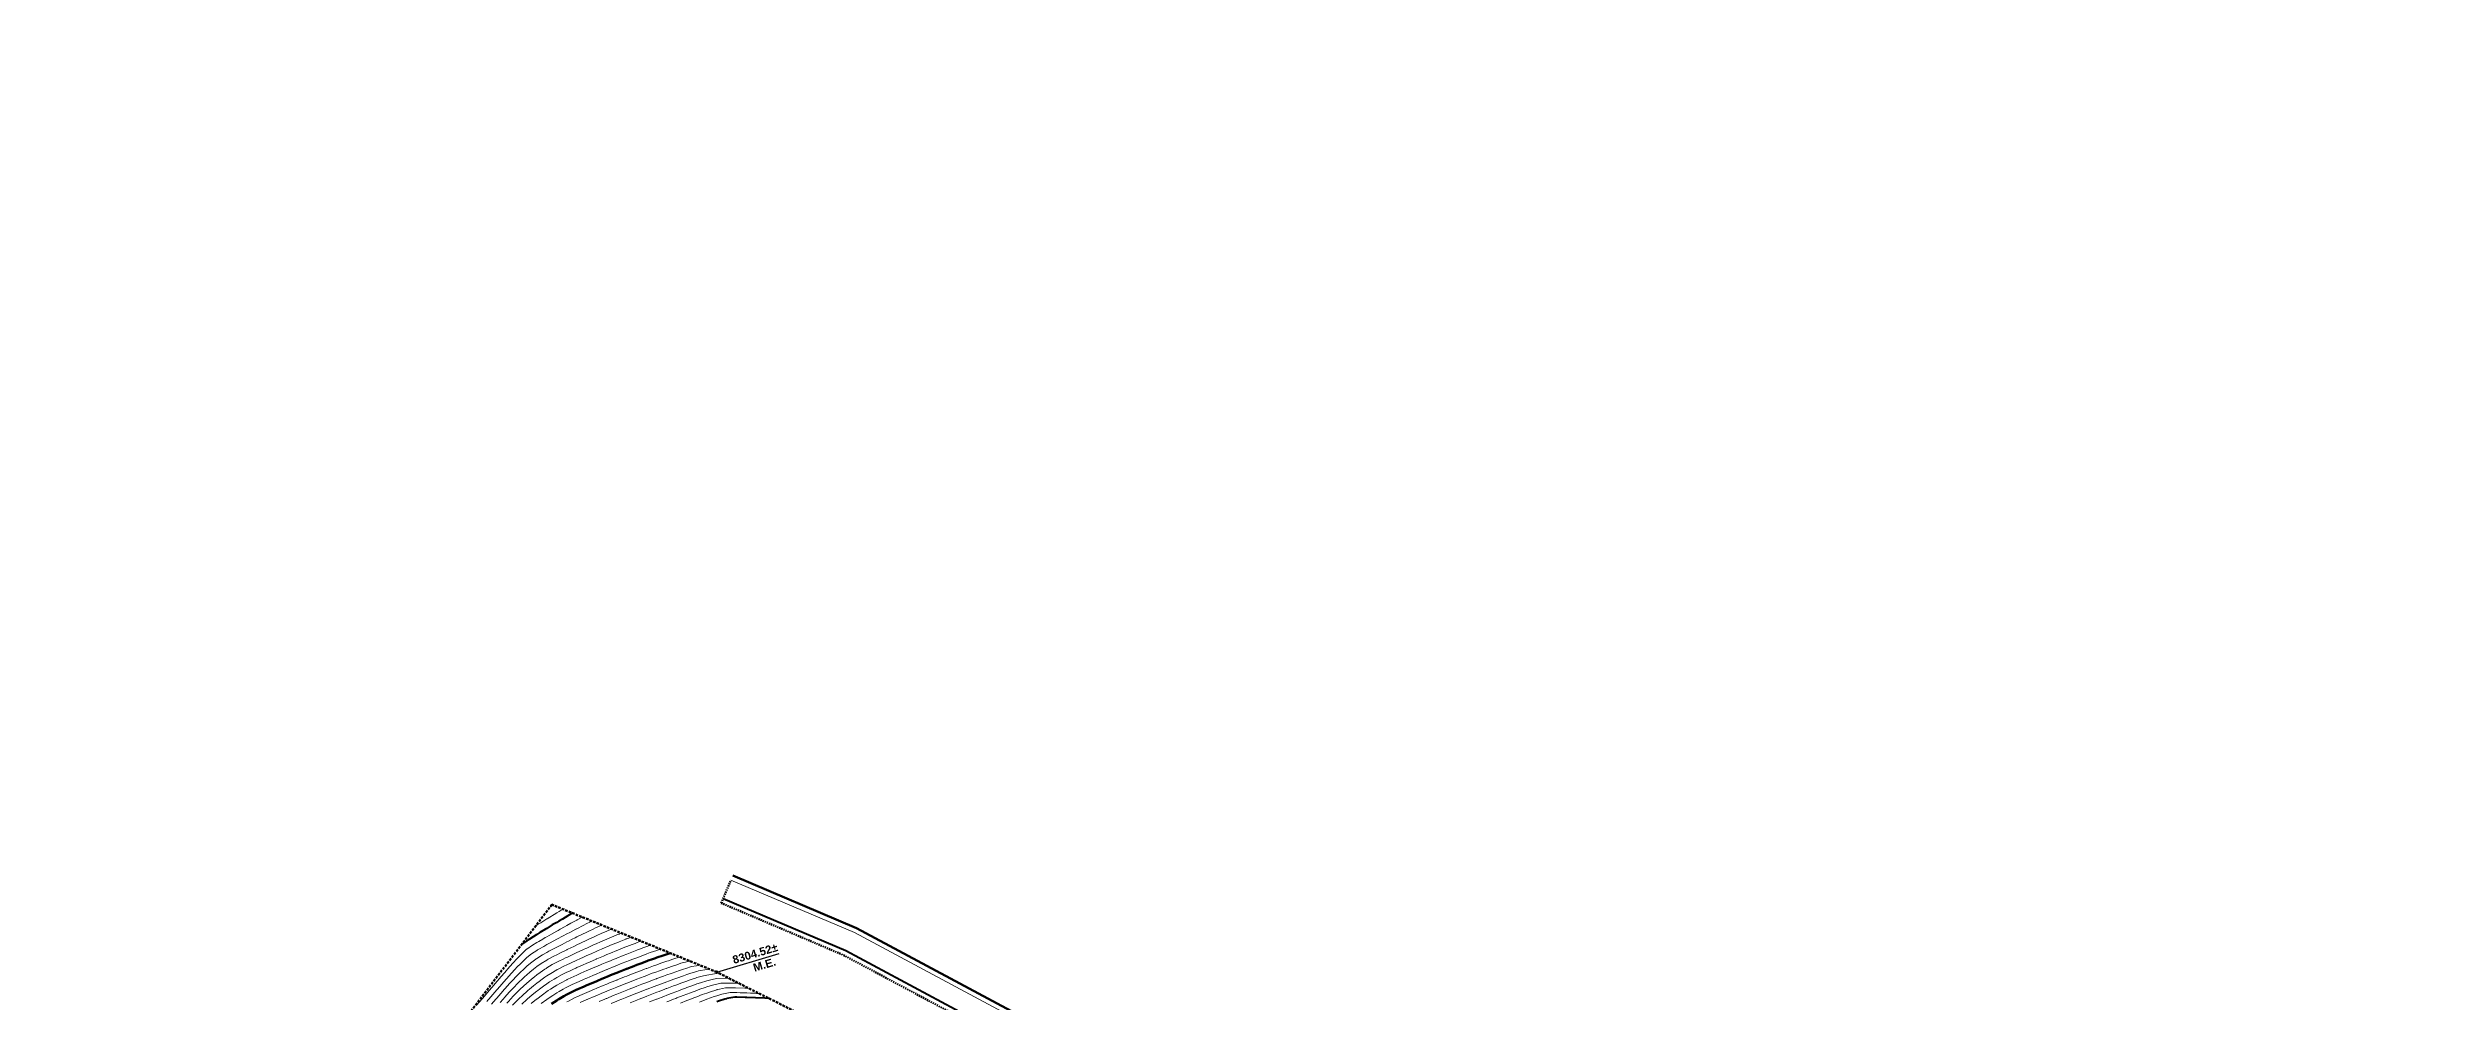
# Model space of a CAD drawing. Extents: x 2799052 to 2815686, y 1319509 to 1336143.
# Drawn here: x 2807361 to 2807598.7, y 1327882.4 to 1327977.8 of the extents above; entities that cross this region are included whole.
import ezdxf

# ---------------------------------------------------------------- set-up
doc = ezdxf.new("R2010")
doc.units = 0
doc.header["$LTSCALE"] = 0.5
doc.header["$MEASUREMENT"] = 0
doc.linetypes.add('DASHED', pattern=[0.75, 0.5, -0.25])
doc.linetypes.add('HIDDEN', pattern=[0.375, 0.25, -0.125])
for name, color, linetype, lineweight in [('C-Demo-Saww-Cutt', 4, 'HIDDEN', 70), ('C-PRKG-Curb-Back', 6, 'Continuous', 60), ('C-PRKG-Curb-Face', 11, 'Continuous', 20), ('C-PRKG-Curb-Gutt', 5, 'Continuous', 40), ('C-TOPO-BDRY', 5, 'DASHED', 70), ('C-Topo-Cont-10th', 8, 'Continuous', 13), ('C-TOPO-CONT-1FT', 7, 'Continuous', 40), ('C-TOPO-CONT-5FT', 6, 'Continuous', 70), ('C-TOPO-SPOT', 2, 'Continuous', 25)]:
    doc.layers.add(name, color=color, linetype=linetype, lineweight=lineweight)
doc.layers.add('C-Road-Asph-Hach-Bdry', color=64, linetype='Continuous', lineweight=25, plot=False)
doc.layers.add('C-TOPO-USER', color=40, linetype='Continuous')
doc.styles.add('Swiss 721 BT', font='swissb.ttf', dxfattribs={"height": 2})

msp = doc.modelspace()

# ---------------------------------------------------------------- linework, layer by layer
at = {"color": 0, "linetype": 'ByBlock'}
for start, end in [(157.1377, 337.1377), (337.1377, 157.1377)]:
    msp.add_arc((2807427.9, 1327885.35, 8304.52), 0.1, start, end, dxfattribs=at)
at = {"layer": 'C-Demo-Saww-Cutt'}
for p, q in [((2807428.34, 1327892.26), (2807429.31, 1327894.56)), ((2807428.34, 1327892.26), (2807440.57, 1327887.05)), ((2807440.57, 1327887.05), (2807485.9, 1327862.78))]:
    msp.add_line(p, q, dxfattribs=at)
at = {"layer": 'C-PRKG-Curb-Back'}
for p, q in [((2807429.51, 1327895.02), (2807441.87, 1327889.76)), ((2807441.87, 1327889.76), (2807487.46, 1327865.35))]:
    msp.add_line(p, q, dxfattribs=at)
at = {"layer": 'C-PRKG-Curb-Face'}
for p, q in [((2807429.31, 1327894.56), (2807441.65, 1327889.31)), ((2807441.65, 1327889.31), (2807487.2, 1327864.92))]:
    msp.add_line(p, q, dxfattribs=at)
at = {"layer": 'C-PRKG-Curb-Gutt'}
for p, q in [((2807428.53, 1327892.72, 8304.43), (2807440.79, 1327887.5, 8304.43)), ((2807440.79, 1327887.5, 8304.43), (2807486.16, 1327863.21, 8304.43))]:
    msp.add_line(p, q, dxfattribs=at)
at = {"layer": 'C-Road-Asph-Hach-Bdry'}
msp.add_circle((2807368.69, 1327825.52), 8317.01, dxfattribs=at)
at = {"layer": 'C-TOPO-BDRY'}
for p, q in [((2807411.41, 1327892.1, 8305.2), (2807399.59, 1327876.55, 8305.2)), ((2807427.9, 1327885.35, 8305.2), (2807411.41, 1327892.1, 8305.2)), ((2807465.49, 1327866.39, 8305.2), (2807427.9, 1327885.35, 8305.2))]:
    msp.add_line(p, q, dxfattribs=at)
at = {"layer": 'C-Topo-Cont-10th'}
for points, elevation in [([(2807414.06, 1327890.64), (2807413.95, 1327890.59), (2807413.9, 1327890.56), (2807413.3, 1327890.24), (2807412.9, 1327890.02), (2807412.66, 1327889.88), (2807412.24, 1327889.64), (2807412.02, 1327889.52), (2807411.9, 1327889.46), (2807411.38, 1327889.16), (2807410.9, 1327888.89), (2807410.74, 1327888.8), (2807410.49, 1327888.64), (2807410.11, 1327888.42), (2807409.9, 1327888.3), (2807409.48, 1327888.05), (2807408.9, 1327887.66), (2807408.88, 1327887.65), (2807407.92, 1327886.73), (2807407.5, 1327886.25), (2807406.97, 1327885.64), (2807406.94, 1327885.6), (2807406.9, 1327885.56), (2807406.11, 1327884.64), (2807406.01, 1327884.53), (2807405.9, 1327884.4), (2807405.6, 1327884.06), (2807405.17, 1327883.55), (2807404.46, 1327882.73), (2807403.87, 1327882.04)], 8305.9), ([(2807415.43, 1327890.45), (2807415.4, 1327890.44), (2807415.35, 1327890.42), (2807415.19, 1327890.35), (2807414.9, 1327890.2), (2807414.52, 1327890.01), (2807413.9, 1327889.69), (2807413.87, 1327889.67), (2807413.81, 1327889.64), (2807413.2, 1327889.33), (2807412.9, 1327889.18), (2807412.55, 1327888.99), (2807411.9, 1327888.64), (2807411.9, 1327888.64), (2807411.9, 1327888.64), (2807411.25, 1327888.29), (2807410.9, 1327888.1), (2807410.61, 1327887.93), (2807410.1, 1327887.64), (2807409.97, 1327887.57), (2807409.9, 1327887.52), (2807409.37, 1327887.17), (2807408.9, 1327886.8), (2807408.73, 1327886.64), (2807408.31, 1327886.23), (2807407.9, 1327885.84), (2807407.73, 1327885.64), (2807407.34, 1327885.2), (2807406.9, 1327884.73), (2807406.82, 1327884.64), (2807406.39, 1327884.15), (2807405.96, 1327883.64), (2807405.93, 1327883.61), (2807405.9, 1327883.57), (2807405.1, 1327882.64), (2807405, 1327882.54), (2807404.9, 1327882.41)], 8305.8), ([(2807412.32, 1327891.54), (2807412.12, 1327891.42), (2807411.9, 1327891.28), (2807410.94, 1327890.69), (2807410.9, 1327890.67), (2807410.29, 1327890.29), (2807409.93, 1327890.07), (2807409.81, 1327889.99)], 8306.1), ([(2807411.48, 1327892.03), (2807411.36, 1327891.95), (2807411.3, 1327891.91), (2807411.26, 1327891.89), (2807411.24, 1327891.88)], 8306.2), ([(2807411.48, 1327892.03), (2807411.52, 1327892.05)], 8306.2), ([(2807412.5, 1327891.65), (2807412.32, 1327891.54)], 8306.1), ([(2807414.06, 1327890.64), (2807414.43, 1327890.84), (2807414.45, 1327890.85)], 8305.9), ([(2807416.41, 1327890.05), (2807416.38, 1327890.04), (2807416.23, 1327889.98), (2807415.77, 1327889.77), (2807415.52, 1327889.64), (2807415.09, 1327889.45), (2807414.9, 1327889.36), (2807414.41, 1327889.12), (2807413.9, 1327888.87), (2807413.75, 1327888.79), (2807413.45, 1327888.64), (2807413.08, 1327888.46), (2807412.9, 1327888.37), (2807412.42, 1327888.12), (2807411.9, 1327887.86), (2807411.76, 1327887.78), (2807411.5, 1327887.64), (2807411.1, 1327887.44), (2807410.9, 1327887.32), (2807410.46, 1327887.08), (2807409.9, 1327886.72), (2807409.85, 1327886.69), (2807409.79, 1327886.64), (2807409.28, 1327886.26), (2807408.9, 1327885.94), (2807408.74, 1327885.79), (2807408.59, 1327885.64), (2807408.23, 1327885.31), (2807407.9, 1327884.98), (2807407.74, 1327884.8), (2807407.59, 1327884.64), (2807407.25, 1327884.28), (2807406.9, 1327883.9), (2807406.78, 1327883.76), (2807406.67, 1327883.64), (2807406.31, 1327883.23), (2807405.9, 1327882.75), (2807405.81, 1327882.64), (2807405.38, 1327882.15)], 8305.7), ([(2807417.38, 1327889.65), (2807417.36, 1327889.64), (2807417.14, 1327889.55), (2807417.14, 1327889.55), (2807417.11, 1327889.54), (2807417.03, 1327889.51), (2807416.9, 1327889.45), (2807416.33, 1327889.2), (2807415.9, 1327889.01), (2807415.65, 1327888.89), (2807415.11, 1327888.64), (2807414.96, 1327888.58), (2807414.9, 1327888.55), (2807414.28, 1327888.26), (2807413.9, 1327888.08), (2807413.6, 1327887.93), (2807413.01, 1327887.64), (2807412.93, 1327887.61), (2807412.9, 1327887.59), (2807412.26, 1327887.27), (2807411.9, 1327887.09), (2807411.6, 1327886.94), (2807411.05, 1327886.64), (2807410.95, 1327886.59), (2807410.9, 1327886.56), (2807410.33, 1327886.21), (2807409.9, 1327885.9), (2807409.75, 1327885.79), (2807409.58, 1327885.64), (2807409.2, 1327885.34), (2807408.9, 1327885.09), (2807408.67, 1327884.87), (2807408.43, 1327884.64), (2807408.15, 1327884.39), (2807407.9, 1327884.14), (2807407.66, 1327883.88), (2807407.43, 1327883.64), (2807407.17, 1327883.37), (2807406.9, 1327883.07), (2807406.7, 1327882.84), (2807406.52, 1327882.64), (2807406.23, 1327882.31)], 8305.6), ([(2807418.36, 1327889.25), (2807418.34, 1327889.25), (2807418.16, 1327889.17), (2807418.12, 1327889.15), (2807417.98, 1327889.1), (2807417.59, 1327888.94), (2807416.9, 1327888.65), (2807416.89, 1327888.64), (2807416.89, 1327888.64), (2807416.19, 1327888.34), (2807415.9, 1327888.21), (2807415.5, 1327888.04), (2807414.9, 1327887.76), (2807414.81, 1327887.72), (2807414.64, 1327887.64), (2807414.13, 1327887.41), (2807413.9, 1327887.3), (2807413.45, 1327887.09), (2807412.9, 1327886.83), (2807412.77, 1327886.77), (2807412.52, 1327886.64), (2807412.1, 1327886.44), (2807411.9, 1327886.34), (2807411.44, 1327886.1), (2807410.9, 1327885.77), (2807410.82, 1327885.72), (2807410.71, 1327885.64), (2807410.22, 1327885.31), (2807409.9, 1327885.07), (2807409.66, 1327884.88), (2807409.37, 1327884.64), (2807409.11, 1327884.43), (2807408.9, 1327884.25), (2807408.58, 1327883.96), (2807408.25, 1327883.64), (2807408.07, 1327883.47), (2807407.9, 1327883.31), (2807407.57, 1327882.97), (2807407.27, 1327882.64), (2807407.09, 1327882.45), (2807406.9, 1327882.25)], 8305.5), ([(2807419.34, 1327888.85), (2807419.32, 1327888.85), (2807419.18, 1327888.79), (2807419.1, 1327888.76), (2807418.85, 1327888.67), (2807418.8, 1327888.64), (2807418.15, 1327888.39), (2807417.9, 1327888.28), (2807417.44, 1327888.1), (2807416.9, 1327887.87), (2807416.74, 1327887.8), (2807416.38, 1327887.64), (2807416.04, 1327887.5), (2807415.9, 1327887.44), (2807415.34, 1327887.19), (2807414.9, 1327887), (2807414.65, 1327886.89), (2807414.12, 1327886.64), (2807413.97, 1327886.57), (2807413.9, 1327886.54), (2807413.28, 1327886.26), (2807412.9, 1327886.08), (2807412.6, 1327885.94), (2807412.02, 1327885.64), (2807411.94, 1327885.6), (2807411.9, 1327885.58), (2807411.3, 1327885.23), (2807410.9, 1327884.97), (2807410.7, 1327884.84), (2807410.43, 1327884.64), (2807410.12, 1327884.42), (2807409.9, 1327884.26), (2807409.56, 1327883.98), (2807409.16, 1327883.64), (2807409.01, 1327883.53), (2807408.9, 1327883.43), (2807408.49, 1327883.05), (2807408.06, 1327882.64), (2807407.98, 1327882.56), (2807407.9, 1327882.48), (2807407.48, 1327882.06)], 8305.4), ([(2807420.31, 1327888.45), (2807420.3, 1327888.45), (2807420.19, 1327888.4), (2807420.09, 1327888.37), (2807419.92, 1327888.3), (2807419.72, 1327888.23), (2807419.42, 1327888.12), (2807418.9, 1327887.91), (2807418.7, 1327887.84), (2807418.23, 1327887.64), (2807417.99, 1327887.55), (2807417.9, 1327887.51), (2807417.28, 1327887.26), (2807416.9, 1327887.1), (2807416.57, 1327886.96), (2807415.9, 1327886.68), (2807415.87, 1327886.67), (2807415.82, 1327886.64), (2807415.18, 1327886.36), (2807414.9, 1327886.24), (2807414.48, 1327886.06), (2807413.9, 1327885.8), (2807413.79, 1327885.75), (2807413.57, 1327885.64), (2807413.1, 1327885.43), (2807412.9, 1327885.34), (2807412.43, 1327885.11), (2807411.9, 1327884.81), (2807411.79, 1327884.75), (2807411.62, 1327884.64), (2807411.17, 1327884.37), (2807410.9, 1327884.18), (2807410.58, 1327883.96), (2807410.16, 1327883.64), (2807410, 1327883.53), (2807409.9, 1327883.45), (2807409.45, 1327883.09), (2807408.93, 1327882.64), (2807408.91, 1327882.63), (2807408.9, 1327882.61), (2807408.39, 1327882.15)], 8305.3), ([(2807421.29, 1327888.06), (2807421.28, 1327888.05), (2807421.21, 1327888.02), (2807421.07, 1327887.97), (2807420.99, 1327887.94), (2807420.59, 1327887.8), (2807420.18, 1327887.64), (2807419.97, 1327887.57), (2807419.9, 1327887.54), (2807419.25, 1327887.29), (2807418.9, 1327887.15), (2807418.53, 1327887.01), (2807417.9, 1327886.75), (2807417.82, 1327886.72), (2807417.63, 1327886.64), (2807417.1, 1327886.43), (2807416.9, 1327886.35), (2807416.4, 1327886.14), (2807415.9, 1327885.93), (2807415.7, 1327885.84), (2807415.24, 1327885.64), (2807415, 1327885.54), (2807414.9, 1327885.5), (2807414.3, 1327885.24), (2807413.9, 1327885.06), (2807413.61, 1327884.93), (2807413, 1327884.64), (2807412.93, 1327884.61), (2807412.9, 1327884.59), (2807412.28, 1327884.26), (2807411.9, 1327884.04), (2807411.65, 1327883.89), (2807411.27, 1327883.64), (2807411.04, 1327883.5), (2807410.9, 1327883.4), (2807410.46, 1327883.08), (2807409.9, 1327882.66), (2807409.89, 1327882.65), (2807409.88, 1327882.64), (2807409.34, 1327882.2)], 8305.2), ([(2807422.27, 1327887.66), (2807422.26, 1327887.65), (2807422.23, 1327887.64), (2807422.08, 1327887.59), (2807421.98, 1327887.56), (2807421.9, 1327887.53), (2807421.24, 1327887.3), (2807420.9, 1327887.17), (2807420.51, 1327887.03), (2807419.9, 1327886.79), (2807419.79, 1327886.75), (2807419.51, 1327886.64), (2807419.06, 1327886.48), (2807418.9, 1327886.41), (2807418.34, 1327886.2), (2807417.9, 1327886.01), (2807417.63, 1327885.91), (2807416.99, 1327885.64), (2807416.92, 1327885.62), (2807416.9, 1327885.6), (2807416.21, 1327885.32), (2807415.9, 1327885.19), (2807415.51, 1327885.03), (2807414.9, 1327884.76), (2807414.81, 1327884.73), (2807414.63, 1327884.64), (2807414.12, 1327884.42), (2807413.9, 1327884.33), (2807413.43, 1327884.11), (2807412.9, 1327883.85), (2807412.76, 1327883.78), (2807412.53, 1327883.64), (2807412.12, 1327883.42), (2807411.9, 1327883.28), (2807411.51, 1327883.03), (2807410.93, 1327882.64), (2807410.91, 1327882.63), (2807410.9, 1327882.62), (2807410.33, 1327882.21)], 8305.1), ([(2807424.22, 1327886.86), (2807424.16, 1327886.85), (2807423.79, 1327886.74), (2807423.5, 1327886.64), (2807423.05, 1327886.49), (2807422.9, 1327886.44), (2807422.3, 1327886.24), (2807421.9, 1327886.09), (2807421.56, 1327885.98), (2807420.9, 1327885.73), (2807420.83, 1327885.71), (2807420.67, 1327885.64), (2807420.1, 1327885.43), (2807419.9, 1327885.35), (2807419.38, 1327885.16), (2807418.9, 1327884.96), (2807418.66, 1327884.87), (2807418.09, 1327884.64), (2807417.95, 1327884.59), (2807417.9, 1327884.56), (2807417.24, 1327884.3), (2807416.9, 1327884.16), (2807416.53, 1327884.01), (2807415.9, 1327883.74), (2807415.83, 1327883.71), (2807415.67, 1327883.64), (2807415.13, 1327883.41), (2807414.9, 1327883.31), (2807414.43, 1327883.11), (2807413.9, 1327882.87), (2807413.74, 1327882.8), (2807413.44, 1327882.64), (2807413.08, 1327882.46), (2807412.9, 1327882.37)], 8304.9), ([(2807425.2, 1327886.46), (2807425.08, 1327886.44), (2807424.77, 1327886.35), (2807424.56, 1327886.31), (2807424.3, 1327886.24), (2807423.9, 1327886.09), (2807423.56, 1327885.98), (2807422.9, 1327885.75), (2807422.82, 1327885.72), (2807422.6, 1327885.64), (2807422.08, 1327885.46), (2807421.9, 1327885.39), (2807421.34, 1327885.2), (2807420.9, 1327885.03), (2807420.62, 1327884.92), (2807419.9, 1327884.64), (2807419.89, 1327884.64), (2807419.89, 1327884.64), (2807419.17, 1327884.36), (2807418.9, 1327884.25), (2807418.46, 1327884.08), (2807417.9, 1327883.85), (2807417.75, 1327883.79), (2807417.39, 1327883.64), (2807417.04, 1327883.5), (2807416.9, 1327883.44), (2807416.33, 1327883.21), (2807415.9, 1327883.02), (2807415.63, 1327882.91), (2807415, 1327882.64), (2807414.93, 1327882.61), (2807414.9, 1327882.6), (2807414.23, 1327882.31)], 8304.8), ([(2807426.17, 1327886.06), (2807426, 1327886.04), (2807425.85, 1327885.99), (2807425.38, 1327885.9), (2807424.81, 1327885.73), (2807424.55, 1327885.64), (2807424.06, 1327885.48), (2807423.9, 1327885.42), (2807423.32, 1327885.22), (2807422.9, 1327885.07), (2807422.58, 1327884.96), (2807421.9, 1327884.7), (2807421.85, 1327884.69), (2807421.74, 1327884.64), (2807421.12, 1327884.42), (2807420.9, 1327884.33), (2807420.4, 1327884.14), (2807419.9, 1327883.94), (2807419.68, 1327883.86), (2807419.14, 1327883.64), (2807418.96, 1327883.57), (2807418.9, 1327883.55), (2807418.25, 1327883.29), (2807417.9, 1327883.14), (2807417.54, 1327883), (2807416.9, 1327882.73), (2807416.83, 1327882.71), (2807416.69, 1327882.64), (2807416.13, 1327882.41)], 8304.7), ([(2807427.15, 1327885.66), (2807426.93, 1327885.63), (2807426.9, 1327885.63), (2807426.07, 1327885.47), (2807425.9, 1327885.42), (2807425.29, 1327885.25), (2807424.9, 1327885.11), (2807424.55, 1327884.99), (2807423.9, 1327884.75), (2807423.81, 1327884.72), (2807423.59, 1327884.64), (2807423.08, 1327884.46), (2807422.9, 1327884.39), (2807422.35, 1327884.19), (2807421.9, 1327884.02), (2807421.62, 1327883.92), (2807420.92, 1327883.64), (2807420.9, 1327883.64), (2807420.9, 1327883.64), (2807420.18, 1327883.36), (2807419.9, 1327883.25), (2807419.46, 1327883.08), (2807418.9, 1327882.85), (2807418.75, 1327882.79), (2807418.4, 1327882.64), (2807418.04, 1327882.5), (2807417.9, 1327882.44), (2807417.33, 1327882.21)], 8304.6), ([(2807428.13, 1327885.23), (2807428.1, 1327885.23), (2807428.06, 1327885.24), (2807427.9, 1327885.23), (2807427.65, 1327885.18), (2807426.9, 1327885.06), (2807426.55, 1327884.99), (2807425.9, 1327884.8), (2807425.78, 1327884.76), (2807425.43, 1327884.64), (2807425.03, 1327884.51), (2807424.9, 1327884.46), (2807424.3, 1327884.24), (2807423.9, 1327884.09), (2807423.57, 1327883.97), (2807422.9, 1327883.72), (2807422.84, 1327883.7), (2807422.7, 1327883.64), (2807422.12, 1327883.42), (2807421.9, 1327883.34), (2807421.39, 1327883.15), (2807420.9, 1327882.95), (2807420.68, 1327882.86), (2807420.13, 1327882.64), (2807419.96, 1327882.58), (2807419.9, 1327882.55), (2807419.25, 1327882.29)], 8304.5), ([(2807429.13, 1327884.73), (2807428.98, 1327884.74), (2807428.75, 1327884.75), (2807427.9, 1327884.71), (2807427.56, 1327884.64), (2807427.02, 1327884.52), (2807426.9, 1327884.48), (2807426.25, 1327884.29), (2807425.9, 1327884.17), (2807425.5, 1327884.03), (2807424.9, 1327883.81), (2807424.78, 1327883.76), (2807424.46, 1327883.64), (2807424.05, 1327883.49), (2807423.9, 1327883.43), (2807423.33, 1327883.21), (2807422.9, 1327883.04), (2807422.6, 1327882.93), (2807421.9, 1327882.66), (2807421.89, 1327882.65), (2807421.86, 1327882.64), (2807421.17, 1327882.37)], 8304.4), ([(2807430.13, 1327884.23), (2807429.85, 1327884.24), (2807429.69, 1327884.24), (2807429.28, 1327884.26), (2807428.9, 1327884.26), (2807428.3, 1327884.24), (2807427.9, 1327884.15), (2807427.48, 1327884.06), (2807426.9, 1327883.88), (2807426.72, 1327883.82), (2807426.21, 1327883.64), (2807425.98, 1327883.56), (2807425.9, 1327883.53), (2807425.25, 1327883.29), (2807424.9, 1327883.16), (2807424.52, 1327883.01), (2807423.9, 1327882.77), (2807423.81, 1327882.73), (2807423.58, 1327882.64), (2807423.09, 1327882.45), (2807422.9, 1327882.37)], 8304.3), ([(2807431.12, 1327883.73), (2807430.72, 1327883.74), (2807430.7, 1327883.74), (2807429.76, 1327883.78), (2807428.9, 1327883.78), (2807428.77, 1327883.77), (2807428.16, 1327883.64), (2807427.94, 1327883.6), (2807427.9, 1327883.58), (2807427.18, 1327883.36), (2807426.9, 1327883.26), (2807426.44, 1327883.1), (2807425.9, 1327882.89), (2807425.71, 1327882.83), (2807425.25, 1327882.64), (2807424.99, 1327882.54), (2807424.9, 1327882.5), (2807424.28, 1327882.26)], 8304.2), ([(2807432.12, 1327883.22), (2807431.88, 1327883.23), (2807431.7, 1327883.24), (2807431.28, 1327883.25), (2807430.9, 1327883.27), (2807430.24, 1327883.29), (2807429.9, 1327883.31), (2807429.23, 1327883.31), (2807428.9, 1327883.25), (2807428.39, 1327883.15), (2807427.9, 1327882.99), (2807427.63, 1327882.91), (2807426.91, 1327882.64), (2807426.9, 1327882.64), (2807426.9, 1327882.64), (2807426.17, 1327882.36)], 8304.1)]:
    msp.add_lwpolyline(points, dxfattribs=dict(at, elevation=elevation))
at = {"layer": 'C-TOPO-CONT-1FT'}
for points, elevation in [([(2807412.46, 1327890.64), (2807412.1, 1327890.44), (2807411.9, 1327890.33), (2807411.45, 1327890.08), (2807410.9, 1327889.72), (2807410.77, 1327889.64), (2807410.21, 1327889.33), (2807409.9, 1327889.12), (2807409.18, 1327888.64), (2807409, 1327888.54), (2807408.9, 1327888.47), (2807408.37, 1327888.1)], 8306), ([(2807412.72, 1327890.82), (2807412.46, 1327890.64)], 8306), ([(2807413.48, 1327891.25), (2807413.47, 1327891.25), (2807413.46, 1327891.24), (2807413.38, 1327891.2), (2807412.72, 1327890.82)], 8306), ([(2807433.12, 1327882.72), (2807432.71, 1327882.74), (2807431.77, 1327882.77), (2807430.9, 1327882.8), (2807430.73, 1327882.81), (2807429.9, 1327882.84), (2807429.7, 1327882.84), (2807428.9, 1327882.7), (2807428.85, 1327882.69), (2807428.7, 1327882.64), (2807428.08, 1327882.45), (2807427.9, 1327882.38)], 8304)]:
    msp.add_lwpolyline(points, dxfattribs=dict(at, elevation=elevation))
at = {"layer": 'C-TOPO-CONT-5FT', "elevation": 8305}
msp.add_lwpolyline([(2807423.24, 1327887.26), (2807423.24, 1327887.26), (2807423.24, 1327887.25), (2807423.22, 1327887.25), (2807422.52, 1327887.02), (2807421.9, 1327886.8), (2807421.78, 1327886.76), (2807421.47, 1327886.64), (2807421.04, 1327886.5), (2807420.9, 1327886.44), (2807420.31, 1327886.23), (2807419.9, 1327886.07), (2807419.59, 1327885.95), (2807418.9, 1327885.68), (2807418.87, 1327885.67), (2807418.8, 1327885.64), (2807418.15, 1327885.39), (2807417.9, 1327885.29), (2807417.44, 1327885.1), (2807416.9, 1327884.88), (2807416.73, 1327884.81), (2807416.34, 1327884.64), (2807416.02, 1327884.51), (2807415.9, 1327884.46), (2807415.32, 1327884.22), (2807414.9, 1327884.04), (2807414.62, 1327883.92), (2807414, 1327883.64), (2807413.93, 1327883.61), (2807413.9, 1327883.6), (2807413.25, 1327883.29), (2807412.9, 1327883.1), (2807412.6, 1327882.94), (2807412.1, 1327882.64), (2807411.97, 1327882.57), (2807411.9, 1327882.52), (2807411.36, 1327882.18)], dxfattribs=at)
at = {"layer": 'C-TOPO-SPOT', "color": 2, "linetype": 'Continuous', "lineweight": 25}
msp.add_line((2807427.9, 1327885.35, 8304.52), (2807434.13, 1327887.2, 8304.59), dxfattribs=at)
at = {"layer": 'C-TOPO-USER'}
for points, elevation in [([(2807412.46, 1327890.64), (2807412.1, 1327890.44), (2807411.9, 1327890.33), (2807411.45, 1327890.08), (2807410.9, 1327889.72), (2807410.77, 1327889.64), (2807410.21, 1327889.33), (2807409.9, 1327889.12), (2807409.18, 1327888.64), (2807409, 1327888.54), (2807408.9, 1327888.47), (2807408.37, 1327888.1)], 8306), ([(2807412.72, 1327890.82), (2807412.46, 1327890.64)], 8306), ([(2807413.48, 1327891.25), (2807413.47, 1327891.25), (2807413.46, 1327891.24), (2807413.38, 1327891.2), (2807412.72, 1327890.82)], 8306), ([(2807423.24, 1327887.26), (2807423.24, 1327887.26), (2807423.24, 1327887.25), (2807423.22, 1327887.25), (2807422.52, 1327887.02), (2807421.9, 1327886.8), (2807421.78, 1327886.76), (2807421.47, 1327886.64), (2807421.04, 1327886.5), (2807420.9, 1327886.44), (2807420.31, 1327886.23), (2807419.9, 1327886.07), (2807419.59, 1327885.95), (2807418.9, 1327885.68), (2807418.87, 1327885.67), (2807418.8, 1327885.64), (2807418.15, 1327885.39), (2807417.9, 1327885.29), (2807417.44, 1327885.1), (2807416.9, 1327884.88), (2807416.73, 1327884.81), (2807416.34, 1327884.64), (2807416.02, 1327884.51), (2807415.9, 1327884.46), (2807415.32, 1327884.22), (2807414.9, 1327884.04), (2807414.62, 1327883.92), (2807414, 1327883.64), (2807413.93, 1327883.61), (2807413.9, 1327883.6), (2807413.25, 1327883.29), (2807412.9, 1327883.1), (2807412.6, 1327882.94), (2807412.1, 1327882.64), (2807411.97, 1327882.57), (2807411.9, 1327882.52), (2807411.36, 1327882.18)], 8305), ([(2807433.12, 1327882.72), (2807432.71, 1327882.74), (2807431.77, 1327882.77), (2807430.9, 1327882.8), (2807430.73, 1327882.81), (2807429.9, 1327882.84), (2807429.7, 1327882.84), (2807428.9, 1327882.7), (2807428.85, 1327882.69), (2807428.7, 1327882.64), (2807428.08, 1327882.45), (2807427.9, 1327882.38)], 8304)]:
    msp.add_lwpolyline(points, dxfattribs=dict(at, elevation=elevation))

# ---------------------------------------------------------------- texts
at = {"layer": 'C-TOPO-SPOT', "color": 2, "lineweight": 25, "style": 'Swiss 721 BT'}
for s, p in [('8304.52±', (2807429.61, 1327886.17, 8304.59)), ('M.E.', (2807431.67, 1327885.39, 8304.59))]:
    msp.add_text(s, height=0.8, rotation=16.528, dxfattribs=at).set_placement(p)

doc.saveas('drawing.dxf')
